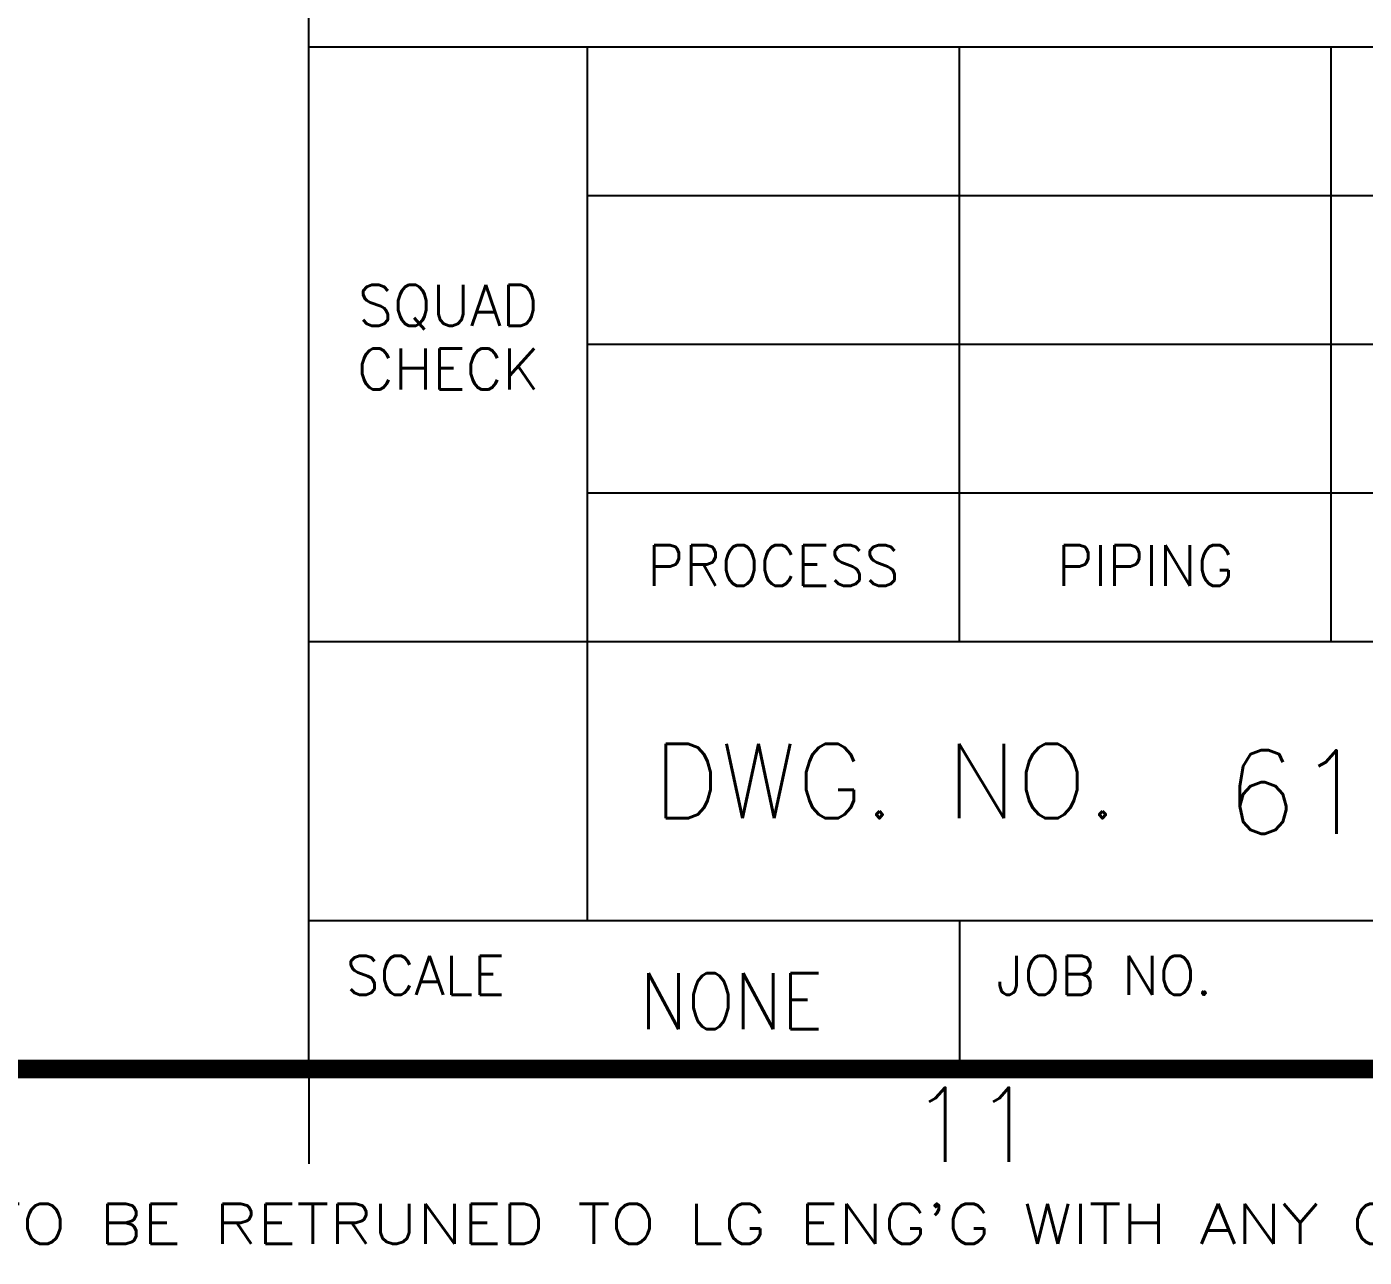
# Model space of a CAD drawing. Header units: millimetres. Extents: x 1928 to 2796, y 74 to 693.
# Drawn here: x 2629.7 to 2706.8, y 73.6 to 144.5 of the extents above; entities that cross this region are included whole.
import ezdxf
from ezdxf.enums import TextEntityAlignment as Align

# ---------------------------------------------------------------- set-up
doc = ezdxf.new("R2010")
doc.units = ezdxf.units.MM
doc.header["$LTSCALE"] = 10
for name, color, linetype in [('2', 2, 'Continuous'), ('DIM', 7, 'Continuous'), ('DWGLMT', 6, 'Continuous'), ('TTBOX', 6, 'Continuous')]:
    doc.layers.add(name, color=color, linetype=linetype)
doc.styles.add('ROMANS', font='romans')
doc.styles.add('S3', font='SIMPLEX')
doc.styles.get("Standard").update_dxf_attribs({"font": 'simplex.shx'})

# ---------------------------------------------------------------- blocks, each defined once
blk = doc.blocks.new('D-LG')
at = {"style": 'ROMANS', "width": 1.026272}
blk.add_text("THIS DRAWING IS NOT TO BE REPRODUCED OR COPIED WITHOUT PERMISSION AND IS TO BE RETRUNED TO LG ENG'G WITH ANY COPIES (PARTIAL OR COMPLETE) ON DEMAND.", height=2.16, dxfattribs=at).set_placement((504.551, -9.408), (805.501, -9.408), align=Align.FIT)

msp = doc.modelspace()

# ---------------------------------------------------------------- linework, layer by layer
at = {"color": 6, "const_width": 1.071}
msp.add_lwpolyline([(1928.391, 682.053), (2790.546, 682.053), (2790.546, 84.435), (1928.391, 84.435), (1928.391, 682.053)], dxfattribs=at)
at = {"layer": 'DIM', "color": 7}
msp.add_line((2645.961, 84.435), (2645.961, 78.973), dxfattribs=at)
at = {"layer": 'DWGLMT', "color": 6}
msp.add_line((2645.961, 84.435), (2645.961, 306.132), dxfattribs=at)
at = {"layer": 'TTBOX', "color": 6}
for p, q in [((2645.961, 143.34), (2790.546, 143.34)), ((2662.026, 93.003), (2662.026, 143.34)), ((2645.961, 109.068), (2790.546, 109.068))]:
    msp.add_line(p, q, dxfattribs=at)
at = {"layer": 'TTBOX', "color": 7}
for p, q in [((2683.446, 109.068), (2683.446, 143.34)), ((2704.866, 109.068), (2704.866, 143.34)), ((2662.026, 134.772), (2790.546, 134.772)), ((2662.026, 126.204), (2790.546, 126.204)), ((2662.026, 117.636), (2790.546, 117.636)), ((2683.446, 93.003), (2683.446, 84.435))]:
    msp.add_line(p, q, dxfattribs=at)
at = {"layer": 'TTBOX'}
msp.add_line((2645.961, 93.003), (2790.546, 93.003), dxfattribs=at)

# ---------------------------------------------------------------- block references
at = {"xscale": 1.070999999999998, "yscale": 1.070999999999998, "zscale": 1.070999999999998}
msp.add_blockref('D-LG', (1928.391, 84.435), dxfattribs=at)

# ---------------------------------------------------------------- texts
at = {"layer": '2'}
msp.add_text('61-P-1-21-001-3-11', height=4.8195, dxfattribs=at).set_placement((2698.771, 97.988))
at = {"layer": '2', "width": 0.9}
msp.add_text('NONE', height=3.213, dxfattribs=at).set_placement((2665.038, 86.742))
at = {"layer": 'DIM', "color": 2, "style": 'S3'}
msp.add_text('11', height=4.284, dxfattribs=at).set_placement((2684.283, 81.224), align=Align.MIDDLE)
at = {"layer": 'TTBOX', "color": 7}
for s, p in [('SQUAD', (2653.993, 127.275)), ('CHECK', (2653.993, 123.603)), ('PROCESS', (2672.736, 112.281)), ('PIPING', (2694.156, 112.281))]:
    msp.add_text(s, height=2.3562, dxfattribs=at).set_placement(p, align=Align.CENTER)
for s, height, p in [('DWG. NO.', 4.284, (2665.805, 98.893)), ('SCALE', 2.2491, (2648.103, 88.719)), ('JOB NO.', 2.2491, (2685.588, 88.719))]:
    msp.add_text(s, height=height, dxfattribs=at).set_placement(p)

doc.saveas('drawing.dxf')
